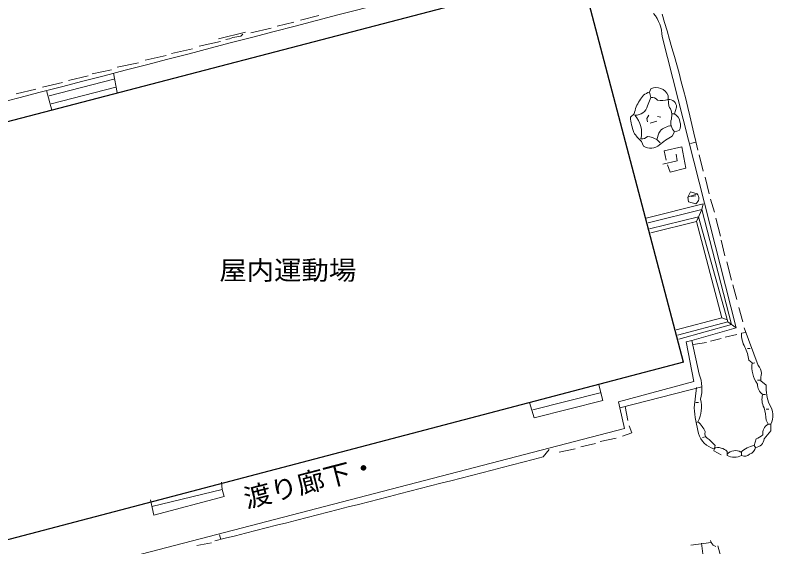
# Model space of a CAD drawing. Units: millimetres, scale not verified. Extents: x -138500 to 298458, y -156265 to 95200.
# Drawn here: x -44253 to -681, y -7477 to 23124 of the extents above; entities that cross this region are included whole.
import ezdxf
from ezdxf.enums import TextEntityAlignment as Align

# ---------------------------------------------------------------- set-up
doc = ezdxf.new("R2010")
doc.units = ezdxf.units.MM
doc.header["$LTSCALE"] = 500
doc.layers.add('0-5_中線１', color=2, linetype='Continuous', lineweight=25)
doc.layers.add('0-8_極細点線', color=4, linetype='Continuous', lineweight=9)
doc.styles.add('ＭＳ ゴシック', font='')
doc.styles.get('ＭＳ ゴシック').set_extended_font_data('MS Gothic')

msp = doc.modelspace()

# ---------------------------------------------------------------- linework, layer by layer
at = {"layer": '0-5_中線１'}
for p, q in [((-51440.8, 15236.7), (-11731.9, 25612.4)), ((-5824.8, 3147.2), (-11731.9, 25612.4)), ((-5824.8, 3147.2), (-45536.1, -7294.6))]:
    msp.add_line(p, q, dxfattribs=at)
at = {"layer": '0-8_極細点線'}
for p, q in [((-27850, 22826.8), (-26785.6, 23093.6)), ((-29180.4, 22483.8), (-28230.1, 22712.5)), ((-30700.8, 22102.7), (-29522.5, 22369.5)), ((-32563.6, 21759.3), (-31005.1, 22140.5)), ((-31271, 21912.2), (-31157.1, 22026.3)), ((-7053.3, 21889.6), (-2784.6, 5126.1)), ((-33665.9, 21340.4), (-32449.5, 21607.3)), ((-35262.4, 20921.2), (-34046, 21188.1)), ((-36782.9, 20540.1), (-35566.5, 20807)), ((-38379.4, 20120.9), (-37162.9, 20387.8)), ((-41192.3, 19358.7), (-40051.9, 19625.5)), ((-39823.9, 19739.7), (-38721.5, 19968.6)), ((-38607.3, 19778.5), (-38378.5, 18676.2)), ((-42674.7, 18977.5), (-41534.3, 19244.4)), ((-42294.3, 18483.6), (-38569.1, 19436.4)), ((-44195.3, 18596.4), (-43054.8, 18863.3)), ((-42141.7, 17647.2), (-42446.5, 18787.6)), ((-42179.9, 18027.5), (-38454.8, 18980.3)), ((-6708.9, 18506.1), (-6708.8, 18278)), ((-6670.5, 17897.8), (-6708.8, 18278)), ((-8647.2, 17440.3), (-8875.2, 17250.1)), ((-6480.1, 17441.7), (-6328, 17441.8)), ((-6214.3, 17822.1), (-6328, 17441.8)), ((-7354.4, 17023), (-7734.4, 16908.7)), ((-7316.5, 17289.1), (-7126.3, 17251.3)), ((-8228, 15843.9), (-8113.7, 15577.8)), ((-7163.4, 15768.5), (-7353.6, 15958.5)), ((-5414.5, 15731.6), (-5110.4, 15807.8)), ((-6935, 15312.4), (-5908.7, 15541.2)), ((-6820.6, 14780.2), (-6935, 15312.4)), ((-5908.7, 15541.2), (-5679.8, 14324.8)), ((-6174.3, 14742.6), (-6250.6, 15122.7)), ((-4919.9, 15085.6), (-4691.2, 14135.2)), ((-7010.6, 14552), (-6174.3, 14742.6)), ((-6592.1, 14096), (-6744.4, 14514.2)), ((-5679.8, 14324.8), (-6592.1, 14096)), ((-4577, 13793.1), (-4348.2, 12842.9)), ((-5564.7, 12652), (-5412.8, 12956.2)), ((-5564.7, 12652), (-5032.5, 12842.4)), ((-5412.8, 12956.2), (-5032.5, 12842.4)), ((-5374.6, 12690.1), (-5108.5, 12728.3)), ((-7959.1, 11433.9), (-4690, 12272.3)), ((-4690, 12272.3), (-4765.8, 11930.1)), ((-4272, 12538.7), (-4043.4, 11778.6)), ((-7844.8, 11167.8), (-4765.8, 11930.1)), ((-5069.6, 11245.6), (-4765.8, 11930.1)), ((-4765.8, 11930.1), (-3050.8, 5316)), ((-7768.6, 10825.7), (-4955.6, 11511.8)), ((-4955.6, 11511.8), (-3279.1, 5467.9)), ((-3967.2, 11436.4), (-3700.4, 10410.1)), ((-7692.5, 10597.6), (-5069.6, 11245.6)), ((-3662.2, 10182), (-3433.5, 9269.7)), ((-3319.2, 8927.6), (-3052.4, 7863.2)), ((-2976.2, 7597.1), (-2747.5, 6760.9)), ((-2633.2, 6304.7), (-2404.6, 5468.5)), ((-6244.2, 5009.9), (-3621.3, 5695.8)), ((-6167.9, 4705.7), (-3279.1, 5467.9)), ((-6091.7, 4477.7), (-3050.8, 5316)), ((-3279.1, 5467.9), (-2784.6, 5126.1)), ((-5331.3, 4402.1), (-2784.6, 5126.1)), ((-2252.1, 4860.3), (-2480.3, 4822.1)), ((-1528.5, 2959.8), (-2328.3, 5126.4)), ((-4911.9, 2463.4), (-5331.3, 4402.1)), ((-4266.8, 4364.7), (-3658.6, 4517.2)), ((-3430.5, 4593.4), (-2746.3, 4745.9)), ((-5255.2, 4174), (-4494.9, 4288.6)), ((-2137.5, 3947.9), (-1985.4, 3948)), ((-2061, 3263.6), (-1870.9, 3111.7)), ((-1870.8, 3073.7), (-1718.8, 3111.8)), ((-10461.7, 939.2), (-10690.3, 1851.5)), ((-1566, 2123.4), (-1414, 2123.5)), ((-1071.6, 1819.5), (-1375.9, 2085.5)), ((-14491.3, 404.3), (-10614, 1395.3)), ((-5214.9, 524.2), (-5063.5, 1702.9)), ((-14414.9, -51.8), (-10461.7, 939.2)), ((-1261.4, 1287.2), (-1109.2, 1287.3)), ((-14681.6, 822.4), (-14414.9, -51.8)), ((-9016.2, -200.5), (-9168.8, 597.8)), ((-5101, 828.5), (-4948.9, 828.6)), ((-1070.7, 450.8), (-918.6, 451)), ((-5100.2, -312), (-4986.2, -274)), ((-1070.3, -195.4), (-956.1, -423.5)), ((-956.1, -423.5), (-804.1, -423.4)), ((-803.8, -803.6), (-804.1, -423.4)), ((-8787.6, -922.6), (-8940, -504.6)), ((-10612.3, -1418.1), (-9699.9, -1227.4)), ((-9319.8, -1113.1), (-8787.6, -922.6)), ((-4719.5, -1186.2), (-4567.4, -1148.1)), ((-3996.8, -1642), (-4339.3, -1300)), ((-11714.5, -1722.9), (-10878.3, -1532.3)), ((-4072.7, -1946.2), (-3996.8, -1642)), ((-13881.2, -2294.6), (-13539.4, -1876.2)), ((-12969, -2027.9), (-12056.6, -1837.2)), ((-3654.4, -2174), (-4072.7, -1946.2)), ((-3312.3, -1983.7), (-3312.2, -2211.8)), ((-2475.7, -2211.3), (-2475.9, -2021.2)), ((-32242.7, -4587.3), (-32357.1, -4169.2)), ((-36462.7, -4780.1), (-36272.1, -5654.4)), ((-36272.1, -5654.4), (-32242.7, -4587.3)), ((-32431.3, -7058.6), (-32507.6, -6792.5)), ((-33799.8, -7401.7), (-32963.4, -7249.1)), ((-5400, -7383.7), (-4221.4, -7230.9)), ((-4715.3, -7877.5), (-4791.7, -7269.2)), ((-4259.5, -7116.9), (-4221.4, -7230.9)), ((-2354.8, -13046.5), (-3841.1, -7420.7))]:
    msp.add_line(p, q, dxfattribs=at)
for points in [[(-7887.1, 17897.1), (-7697.3, 18391.4), (-7773.6, 18695.5), (-7697.6, 18885.6)], [(-7886.6, 16984.6), (-7924.7, 17174.7), (-7810.7, 17364.9)], [(-6479.3, 16149.1), (-6327.4, 16415.4), (-6061.3, 16491.6)], [(-5564.7, 12652), (-5526.5, 12385.9), (-5108.2, 12272.1)], [(-5069.6, 11245.6), (-3621.3, 5695.8), (-3317.1, 5581.9)], [(-5331.3, 4402.1), (-5673.4, 4325.9), (-5215.8, 2045), (-9549.2, 863.7), (-9472.9, 521.6)], [(-37449.1, -8012.3), (-9206, -656.8), (-9472.9, 521.6), (-4759.4, 1741.1)], [(-1677.7, -1754.6), (-1753.8, -1640.6), (-1640, -1260.3)], [(-36386.4, -5160.2), (-32357.1, -4169.2), (-32395.3, -3751)]]:
    msp.add_lwpolyline(points, dxfattribs=at)
for centre, radius, start, end in [((-2576968.6, 9799893.7), 10104159.1, 284.46776, 284.69695), ((-9164.1, 21861.3), 2111.1, 0.767, 40.05774), ((-104419, -6592.5), 101815.8, 12.44649, 17.00388), ((-32197.6, 22734.6), 1014.4, 272.95361, 297.62531), ((-50581.2, 135917.5), 115629.1, 279.38431, 279.61351), ((-7393.2, 18201.4), 749, 24.00807, 113.98946), ((-7505.3, 17810.6), 924.7, 106.86624, 155.03285), ((-7653.7, 17948.7), 444.8, 40.83046, 95.63078), ((-6945.7, 17201.9), 1718, 144.44722, 172.0235), ((-8593.2, 18098.5), 734.3, 268.75717, 344.07898), ((-7063.5, 19059.8), 858.5, 252.82236, 294.40591), ((-6666.4, 17827.8), 452.2, 359.27171, 95.37918), ((-7449, 17346.2), 954.1, 347.37215, 35.32161), ((-6632, 16909.2), 613.2, 7.16805, 60.28357), ((-4466, 17753.6), 4437.8, 186.51407, 198.08685), ((-9760.6, 16348.5), 1535.5, 346.72342, 41.41815), ((-5845.1, 16928.8), 704.5, 162.76624, 226.79765), ((-6427.6, 15728.4), 1032.9, 95.008, 135.46733), ((-6536.9, 16776.5), 554.4, 329.07764, 22.19098), ((-6596.8, 17705.7), 2475.3, 212.49883, 228.78043), ((-8222.9, 16438.6), 444.8, 264.42293, 319.24142), ((-8147.5, 14572.4), 1597.3, 60.19466, 80.57475), ((-5940.1, 15699.6), 1437, 148.38733, 169.62128), ((-4802.5, 12927.4), 3632, 117.49689, 131.3383), ((-7707.5, 16212.1), 753.2, 237.36601, 312.22926), ((-5335.6, 12592.4), 392.9, 305.37833, 39.50934), ((-1046.4, 4742.6), 1436, 176.82599, 210.03496), ((-4227.2, 3026.7), 2179.1, 6.24162, 27.23108), ((-210.5, 2881.5), 1676.2, 172.10634, 216.0394), ((-1940.3, 2520.1), 602.4, 358.4337, 46.87697), ((-7143.9, 1620.1), 2386, 345.40199, 20.69925), ((-104.6, 2181.5), 1275, 165.36078, 184.31699), ((-881.5, 1857.7), 685.5, 176.86069, 236.34462), ((1588, 1712.1), 2661.8, 177.68733, 201.95097), ((-6709.6, 582.9), 1924.7, 333.56329, 13.08693), ((-354, 994.4), 953.3, 162.1192, 209.37265), ((4567.2, 1520.8), 9832.6, 185.81709, 194.60368), ((-3446, -201.7), 2375.7, 0.15163, 17.8596), ((-1789.5, 83.1), 1108, 332.79805, 34.90173), ((-6447.8, -1785.8), 2102.8, 26.60738, 45.96904), ((-668.9, -947), 597.1, 118.75717, 188.18533), ((-4219.2, -954.7), 365.6, 162.37506, 250.83215), ((5671.2, -6578.7), 8676.3, 138.27025, 142.1927), ((-3731.4, -615.2), 1264, 195.74928, 254.32712), ((-1704.6, -1233.7), 521.5, 272.96129, 357.11133), ((-2077.6, -101.6), 1238.6, 290.69252, 311.31177), ((-1353.8, -3388.4), 1792.9, 102.88719, 130.31511), ((-3832.1, -2157), 404.3, 63.95108, 126.52708), ((-3836.6, -2525.4), 753.8, 45.93646, 76.0322), ((-2836.7, -2610.7), 672, 61.29097, 135.03609), ((-2294.6, -1892.4), 366.8, 240.40941, 318.58705), ((-2187.9, -1639.8), 523, 288.77718, 347.32394), ((-852512.5, 3231655.3), 3340919.1, 284.20331, 284.53778), ((-2894.4, -1417.6), 897.4, 242.25873, 297.80963), ((-3860.6, -7078.8), 391.6, 202.85234, 256.02112)]:
    msp.add_arc(centre, radius, start, end, dxfattribs=at)

# ---------------------------------------------------------------- texts
at = {"layer": '0-8_極細点線', "color": 2, "style": 'ＭＳ ゴシック', "width": 1.05}
msp.add_text('屋内運動場', height=1100, dxfattribs=at).set_placement((-32513.8, 7562.6), align=Align.BOTTOM_LEFT)
msp.add_text('渡り廊下・', height=1100, rotation=14.478, dxfattribs=at).set_placement((-30860.9, -5575.3), align=Align.BOTTOM_LEFT)

doc.saveas('drawing.dxf')
